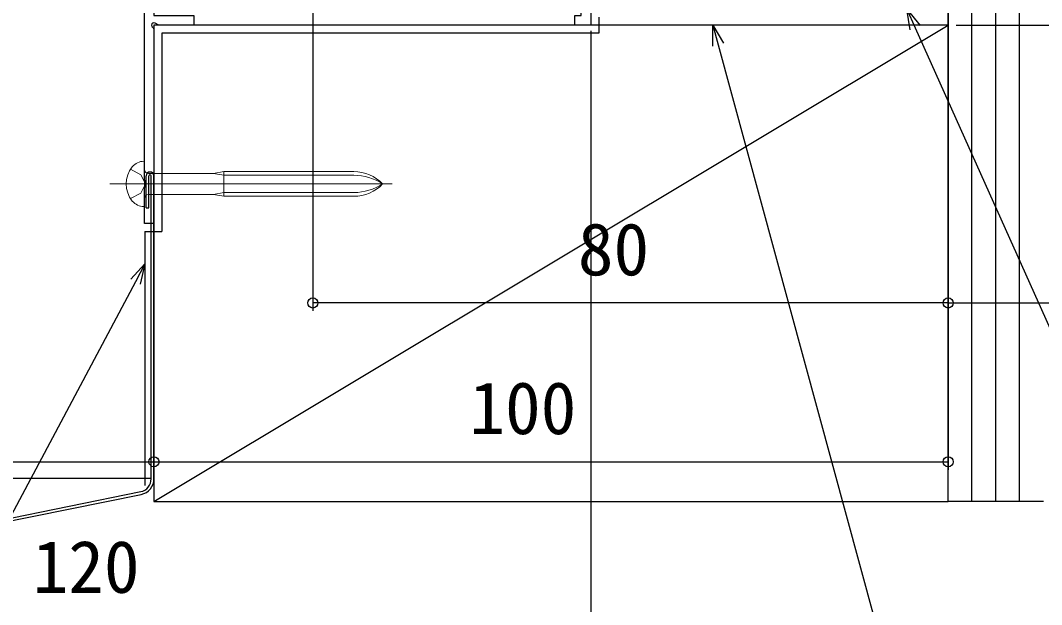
# Model space of a CAD drawing. Units: millimetres, scale not verified. Extents: x -525 to 525, y -783 to 779.
# Drawn here: x -328.7 to -200.1, y -162.3 to -88.7 of the extents above; entities that cross this region are included whole.
import ezdxf
from ezdxf.enums import TextEntityAlignment as Align

# ---------------------------------------------------------------- set-up
doc = ezdxf.new("R2010")
doc.units = ezdxf.units.MM
doc.header["$LTSCALE"] = 4
for name, color, linetype in [('0-2_YKK_11', 7, 'Continuous'), ('0-7_YKK_D', 6, 'Continuous'), ('0-9_YSS_K', 3, 'Continuous'), ('0-A_YSS_KE', 3, 'Continuous')]:
    doc.layers.add(name, color=color, linetype=linetype)
doc.layers.add('0-5_YKK_13', color=4, linetype='Continuous', lineweight=18)
doc.styles.add('ＭＳ ゴシック', font='')
doc.styles.get('ＭＳ ゴシック').set_extended_font_data('MS Gothic')

msp = doc.modelspace()

# ---------------------------------------------------------------- linework, layer by layer
at = {"layer": '0-2_YKK_11'}
for points in [[(-375.081, -79.624), (-258.106, -69.39), (-258.106, -64.742), (-257.986, -64.558), (-257.986, -64.008), (-258.106, -63.825), (-258.106, -59.283), (-256.906, -59.283), (-256.906, -89.283), (-258.906, -89.283), (-258.906, -88.083), (-258.106, -88.083), (-258.106, -70.795), (-311.906, -75.502), (-311.906, -88.083), (-306.906, -88.083), (-306.906, -89.283), (-311.306, -89.283), (-311.756, -89.024)], [(-312.056, -89.543), (-311.906, -89.803), (-311.906, -114.283), (-313.106, -114.283), (-313.106, -109.742), (-312.986, -109.558), (-312.986, -109.008), (-313.106, -108.825), (-313.106, -75.607), (-374.976, -81.02)]]:
    msp.add_lwpolyline(points, dxfattribs=at)
msp.add_arc((-311.906, -89.283), 0.3, 60.00003, 240.00005, dxfattribs=at)
at = {"layer": '0-5_YKK_13'}
for p, q in [((-313.106, -106.433), (-313.167, -106.433)), ((-313.106, -106.433), (-313.106, -112.133)), ((-312.606, -107.966), (-304.406, -107.966)), ((-304.406, -107.966), (-303.106, -107.733)), ((-304.406, -107.966), (-303.106, -108.198)), ((-303.106, -107.733), (-286.726, -107.733)), ((-303.106, -107.733), (-303.106, -110.833)), ((-317.445, -109.283), (-281.89, -109.283)), ((-303.106, -108.198), (-286.726, -108.198)), ((-304.406, -110.601), (-303.106, -110.368)), ((-303.106, -110.368), (-286.726, -110.368)), ((-312.606, -110.601), (-304.406, -110.601)), ((-304.406, -110.601), (-303.106, -110.833)), ((-303.106, -110.833), (-286.726, -110.833)), ((-313.167, -112.133), (-313.106, -112.133))]:
    msp.add_line(p, q, dxfattribs=at)
for points in [[(-314.859, -107.433), (-313.561, -108.138), (-312.952, -109.283)], [(-314.859, -111.133), (-313.561, -110.428), (-312.952, -109.283)]]:
    msp.add_lwpolyline(points, dxfattribs=at)
for centre, radius, start, end in [((-313.167, -108.333), 1.9, 90, 140.70352), ((-312.006, -109.283), 3.4, 140.70352, 219.29648), ((-312.606, -107.466), 0.5, 180, 270), ((-286.726, -112.733), 5, 43.63011, 90), ((-286.726, -114.777), 6.578, 56.62226, 90), ((-286.726, -105.833), 5, 270, 316.36989), ((-286.726, -103.79), 6.578, 270, 303.37774), ((-313.167, -110.233), 1.9, 219.29648, 270), ((-312.606, -111.101), 0.5, 90, 180)]:
    msp.add_arc(centre, radius, start, end, dxfattribs=at)
at = {"layer": '0-7_YKK_D'}
for p, q in [((-291.906, -54.783), (-291.906, -125.283)), ((-211.906, -74.783), (-211.906, -125.283)), ((-211.906, -74.783), (-211.906, -125.283)), ((-211.906, -74.783), (-211.906, -145.283)), ((-256.906, -89.983), (-256.906, -165.283)), ((-210.906, -89.283), (-37.907, -89.283)), ((-311.906, -114.983), (-311.906, -145.283)), ((-311.906, -114.983), (-311.906, -145.283)), ((-211.906, -124.283), (-291.906, -124.283)), ((-211.906, -124.283), (-161.906, -124.283)), ((-376.906, -144.283), (-311.906, -144.283)), ((-311.906, -144.283), (-211.906, -144.283))]:
    msp.add_line(p, q, dxfattribs=at)
for points in [[(-216.678, -89.89), (-217.097, -87.283), (-215.431, -89.331)], [(-217.097, -87.283), (-216.054, -89.61), (-171.28, -189.528), (-70.162, -189.528)], [(-241.516, -91.923), (-241.526, -89.283), (-240.198, -91.565)], [(-241.526, -89.283), (-240.857, -91.744), (-208.64, -210.267)], [(-313.037, -119.357), (-314.234, -121.608), (-372.397, -230.945), (-470.6, -230.945)], [(-314.838, -121.287), (-313.037, -119.357), (-313.631, -121.929)]]:
    msp.add_lwpolyline(points, dxfattribs=at)
for centre in [(-291.906, -124.283), (-211.906, -124.283), (-211.906, -124.283), (-311.906, -144.283), (-311.906, -144.283), (-211.906, -144.283)]:
    msp.add_circle(centre, 0.637, dxfattribs=at)
at = {"layer": '0-9_YSS_K'}
for p, q in [((-211.906, -149.283), (-211.906, -44.283)), ((-208.906, -149.283), (-208.906, -44.283)), ((-205.906, -149.283), (-205.906, -44.283)), ((-202.906, -149.283), (-202.906, -44.283)), ((-311.906, -149.283), (-211.906, -89.283)), ((-312.906, -112.283), (-312.906, -108.283)), ((-312.256, -146.435), (-312.256, -108.283)), ((-311.906, -146.435), (-311.906, -108.283)), ((-312.256, -146.389), (-329.906, -146.389)), ((-360.305, -157.559), (-313.578, -148.052)), ((-360.235, -157.902), (-313.508, -148.395)), ((-199.906, -149.283), (-211.906, -149.283))]:
    msp.add_line(p, q, dxfattribs=at)
msp.add_lwpolyline([(-312.906, -112.283), (-312.556, -112.283), (-312.556, -108.283)], dxfattribs=at)
for centre, radius, start, end in [((-312.406, -108.283), 0.5, 0, 180), ((-312.406, -108.283), 0.15, 0, 180), ((-313.906, -146.435), 1.65, 281.5, 0), ((-313.906, -146.435), 2, 281.5, 0)]:
    msp.add_arc(centre, radius, start, end, dxfattribs=at)
at = {"layer": '0-A_YSS_KE'}
for p, q in [((-255.906, -88.283), (-255.906, -90.283)), ((-310.906, -90.283), (-310.906, -115.283)), ((-255.906, -90.283), (-310.906, -90.283)), ((-313.037, -115.283), (-313.037, -147.283)), ((-313.037, -115.283), (-310.906, -115.283))]:
    msp.add_line(p, q, dxfattribs=at)
msp.add_lwpolyline([(-211.906, -149.283), (-211.906, -89.283), (-311.906, -89.283), (-311.906, -149.283)], close=True, dxfattribs=at)

# ---------------------------------------------------------------- texts
at = {"layer": '0-7_YKK_D', "style": 'ＭＳ ゴシック'}
for s, p in [('80', (-258.529, -122.783)), ('100', (-272.185, -142.783)), ('120', (-327.185, -162.783))]:
    msp.add_text(s, height=6.598, dxfattribs=at).set_placement(p, align=Align.BOTTOM_LEFT)

doc.saveas('drawing.dxf')
